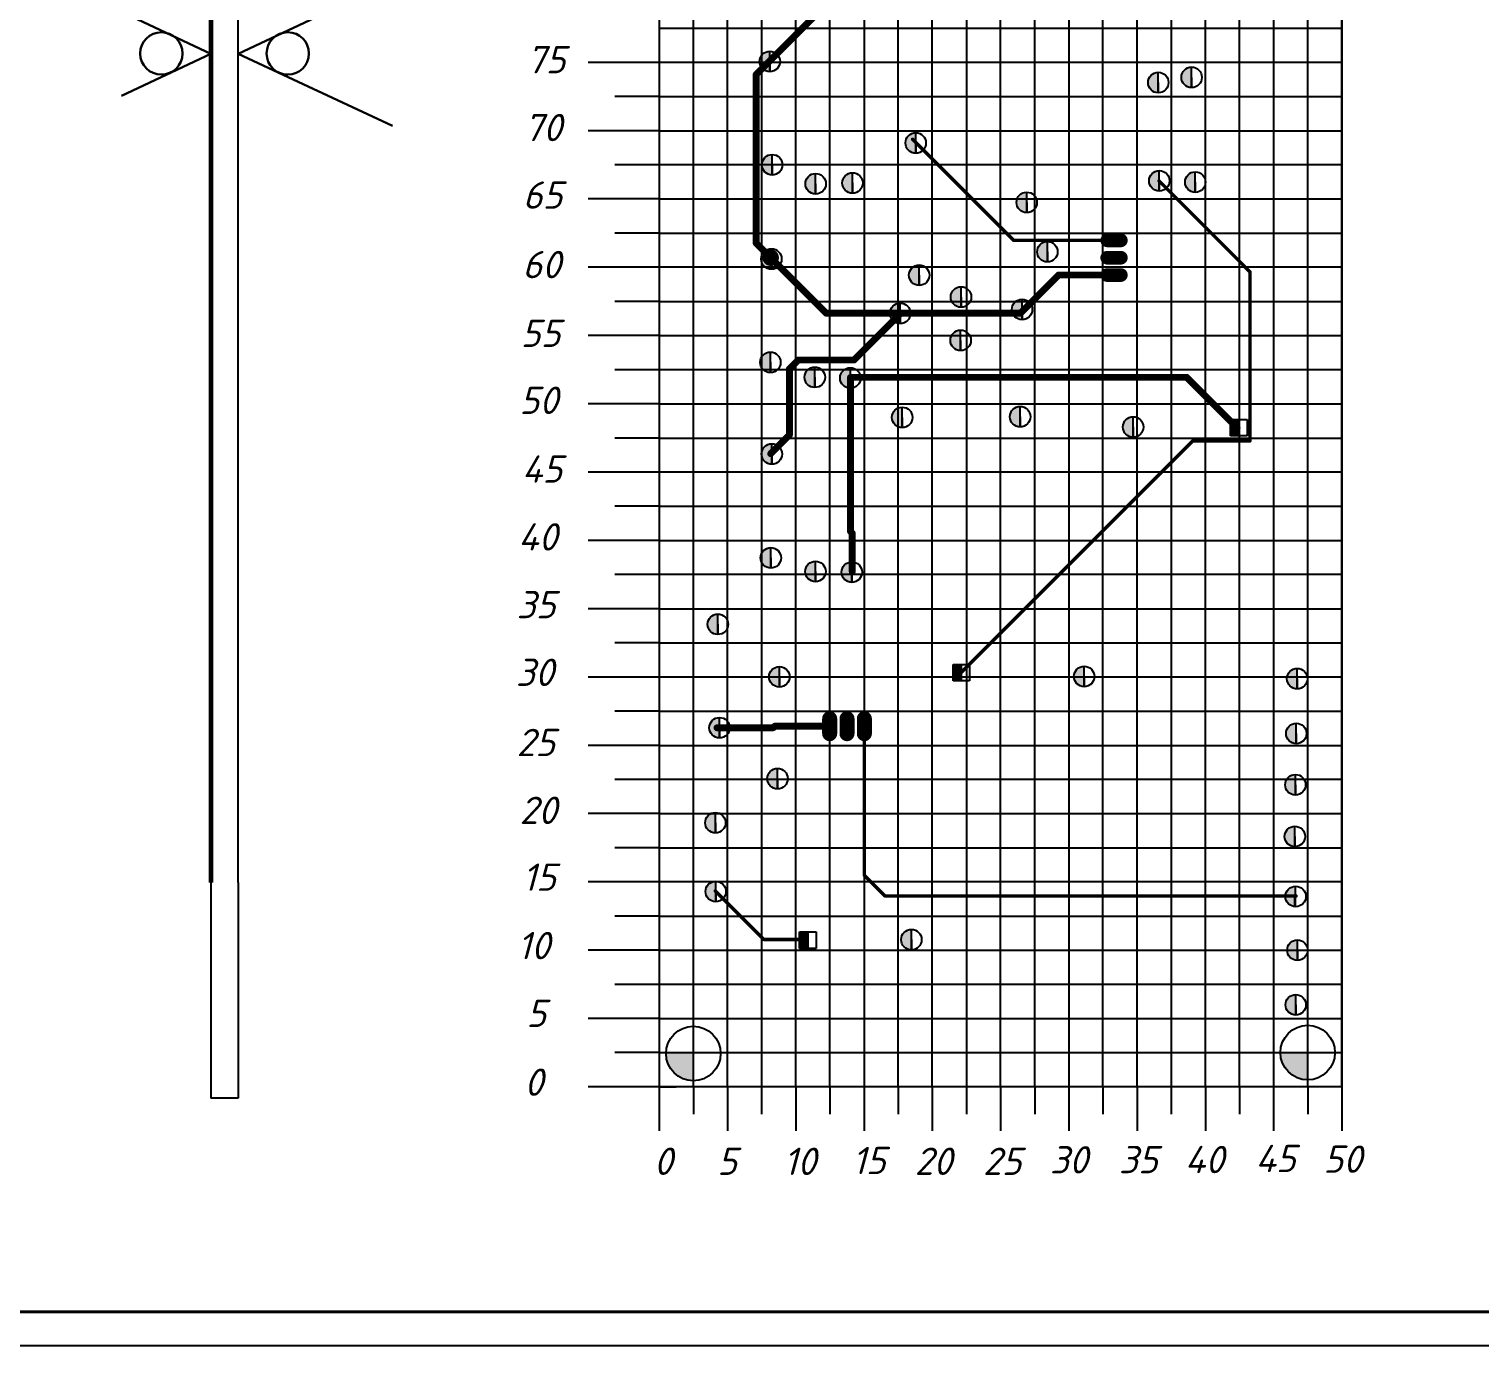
# Model space of a CAD drawing. Header units: millimetres. Extents: x 40 to 3761, y -469 to 920.
# Drawn here: x 2334.1 to 2546.6, y -13.3 to 179.5 of the extents above; entities that cross this region are included whole.
import ezdxf

# ---------------------------------------------------------------- set-up
doc = ezdxf.new("R2010")
doc.units = ezdxf.units.MM
for name, color, linetype in [('BottomLayer', 5, 'Continuous'), ('KONTUR', 7, 'Continuous'), ('PDF _Текст', 7, 'Continuous'), ('Слой1', 7, 'Continuous')]:
    doc.layers.add(name, color=color, linetype=linetype)
doc.layers.add('Основная', color=7, linetype='Continuous', lineweight=40)
doc.layers.add('Толстые', color=7, linetype='Continuous', lineweight=30)
doc.styles.add('PDF ISOCPEUR Italic', font='isocpeui.ttf')

# ---------------------------------------------------------------- blocks, each defined once
blk = doc.blocks.new('*U117')
for p, q in [((-7.5, 3.22), (-7.5, -3.22)), ((-2.5, 3.22), (-2.5, -0.78)), ((2.5, 3.22), (2.5, -3.22)), ((7.5, 3.22), (7.5, -0.78))]:
    blk.add_line(p, q)
blk = doc.blocks.new('*U118')
at = {"color": 0, "linetype": 'ByBlock', "lineweight": -2, "transparency": 16777216}
for p in [(0, 0), (20, 0), (40, 0), (60, 0), (80, 0)]:
    blk.add_blockref('*U117', p, dxfattribs=at)
blk = doc.blocks.new('*U119')
blk.add_line((0, 1.97), (0, -1.97))
blk = doc.blocks.new('*U120')
at = {"color": 0, "linetype": 'ByBlock', "lineweight": -2, "transparency": 16777216}
for p in [(100, 0), (110, 0), (120, 0), (130, 0), (140, 0), (150, 0), (160, 0), (170, 0), (180, 0), (190, 0), (200, 0), (210, 0), (220, 0), (230, 0), (240, 0), (250, 0)]:
    blk.add_blockref('*U119', p, dxfattribs=at)
blk = doc.blocks.new('*U121')
blk.add_line((3.25, 0), (-3.25, 0))
blk = doc.blocks.new('*U122')
at = {"color": 0, "linetype": 'ByBlock', "lineweight": -2, "transparency": 16777216}
for p in [(0, -100), (0, -105), (0, -110), (0, -115), (0, -120), (0, -125), (0, -130), (0, -135), (0, -140), (0, -145), (0, -150), (0, -155), (0, -160), (0, -165), (0, -170), (0, -175), (0, -180), (0, -185), (0, -190), (0, -195), (0, -200), (0, -205), (0, -210), (0, -215), (0, -220), (0, -225), (0, -230), (0, -235), (0, -240), (0, -245), (0, -250)]:
    blk.add_blockref('*U121', p, dxfattribs=at)
blk = doc.blocks.new('*U113')
for p, q in [((-50, 5), (50, 5)), ((-50, 0), (50, 0)), ((50, -5), (-50, -5))]:
    blk.add_line(p, q)
blk = doc.blocks.new('*U114')
at = {"color": 0, "linetype": 'ByBlock', "lineweight": -2, "transparency": 16777216}
for p in [(0, 150), (0, 135), (0, 120), (0, 105), (0, 90), (0, 75), (0, 60), (0, 45), (0, 30), (0, 15), (0, 0)]:
    blk.add_blockref('*U113', p, dxfattribs=at)
blk = doc.blocks.new('*U115')
for p, q in [((0, -152.5), (0, 152.5)), ((5, -152.5), (5, 152.5)), ((-5, 147.5), (-5, -152.5))]:
    blk.add_line(p, q)
blk = doc.blocks.new('*U116')
at = {"color": 0, "linetype": 'ByBlock', "lineweight": -2, "transparency": 16777216}
for p in [(0, 0), (15, 0), (30, 0), (45, 0), (60, 0), (75, 0), (90, 0)]:
    blk.add_blockref('*U115', p, dxfattribs=at)

msp = doc.modelspace()

# ---------------------------------------------------------------- hatches: boundary and pattern name
h = msp.add_hatch(color=256)
h.dxf.hatch_style = 1
h.paths.add_polyline_path([(2442.618, 176.235, 0.4142136), (2441.118, 174.735, 0.4142136), (2442.618, 173.235), (2442.618, 174.735)])
h = msp.add_hatch(color=256)
h.dxf.hatch_style = 1
h.paths.add_polyline_path([(2499.523, 173.144, 0.4142136), (2498.023, 171.644, 0.4142136), (2499.523, 170.144), (2499.523, 171.644)])
h = msp.add_hatch(color=256)
h.dxf.hatch_style = 1
h.paths.add_polyline_path([(2504.407, 173.909, 0.4142136), (2502.907, 172.409, 0.4142136), (2504.407, 170.909), (2504.407, 172.409)])
h = msp.add_hatch(color=256)
h.dxf.hatch_style = 1
h.paths.add_polyline_path([(2463.994, 164.301, 0.4142136), (2462.494, 162.801, 0.4142136), (2463.994, 161.301), (2463.994, 162.801)])
h = msp.add_hatch(color=256)
h.dxf.hatch_style = 1
h.paths.add_polyline_path([(2442.962, 161.109, 0.4142136), (2441.462, 159.609, 0.4142136), (2442.962, 158.109), (2442.962, 159.609)])
h = msp.add_hatch(color=256)
h.dxf.hatch_style = 1
h.paths.add_polyline_path([(2449.328, 158.327, 0.4142136), (2447.828, 156.827, 0.4142136), (2449.328, 155.327), (2449.328, 156.827)])
h = msp.add_hatch(color=256)
h.dxf.hatch_style = 1
h.paths.add_polyline_path([(2454.728, 158.44, 0.4142136), (2453.228, 156.94, 0.4142136), (2454.728, 155.44), (2454.728, 156.94)])
h = msp.add_hatch(color=256)
h.dxf.hatch_style = 1
h.paths.add_polyline_path([(2499.67, 158.749, 0.4142136), (2498.17, 157.249, 0.4142136), (2499.67, 155.749), (2499.67, 157.249)])
h = msp.add_hatch(color=256)
h.dxf.hatch_style = 1
h.paths.add_polyline_path([(2504.946, 158.57, 0.4142136), (2503.446, 157.07, 0.4142136), (2504.946, 155.57), (2504.946, 157.07)])
h = msp.add_hatch(color=256)
h.dxf.hatch_style = 1
h.paths.add_polyline_path([(2480.249, 155.602, 0.4142136), (2478.749, 154.102, 0.4142136), (2480.249, 152.602), (2480.249, 154.102)])
h = msp.add_hatch(color=256)
h.dxf.hatch_style = 1
h.paths.add_polyline_path([(2442.849, 147.313, 0.4142136), (2441.349, 145.813, 0.4142136), (2442.849, 144.313), (2442.849, 145.813)])
h = msp.add_hatch(color=256)
h.dxf.hatch_style = 1
h.paths.add_polyline_path([(2483.278, 148.372, 0.4142136), (2481.778, 146.872, 0.4142136), (2483.278, 145.372), (2483.278, 146.872)])
h = msp.add_hatch(color=256)
h.dxf.hatch_style = 1
h.paths.add_polyline_path([(2464.495, 144.939, 0.4142136), (2462.995, 143.439, 0.4142136), (2464.495, 141.939), (2464.495, 143.439)])
h = msp.add_hatch(color=256)
h.dxf.hatch_style = 1
h.paths.add_polyline_path([(2470.626, 141.745, 0.4142136), (2469.126, 140.245, 0.4142136), (2470.626, 138.745), (2470.626, 140.245)])
h = msp.add_hatch(color=256)
h.dxf.hatch_style = 1
h.paths.add_polyline_path([(2461.717, 139.357, 0.4142136), (2460.217, 137.857, 0.4142136), (2461.717, 136.357), (2461.717, 137.857)])
h = msp.add_hatch(color=256)
h.dxf.hatch_style = 1
h.paths.add_polyline_path([(2479.567, 139.92, 0.4142136), (2478.067, 138.42, 0.4142136), (2479.567, 136.92), (2479.567, 138.42)])
h = msp.add_hatch(color=256)
h.dxf.hatch_style = 1
h.paths.add_polyline_path([(2470.57, 135.399, 0.4142136), (2469.07, 133.899, 0.4142136), (2470.57, 132.399), (2470.57, 133.899)])
h = msp.add_hatch(color=256)
h.dxf.hatch_style = 1
h.paths.add_polyline_path([(2442.698, 132.181, 0.4142136), (2441.198, 130.681, 0.4142136), (2442.698, 129.181), (2442.698, 130.681)])
h = msp.add_hatch(color=256)
h.dxf.hatch_style = 1
h.paths.add_polyline_path([(2449.208, 129.99, 0.4142136), (2447.708, 128.49, 0.4142136), (2449.208, 126.99), (2449.208, 128.49)])
h = msp.add_hatch(color=256)
h.dxf.hatch_style = 1
h.paths.add_polyline_path([(2454.411, 129.883, 0.4142136), (2452.911, 128.383, 0.4142136), (2454.411, 126.883), (2454.411, 128.383)])
h = msp.add_hatch(color=256)
h.dxf.hatch_style = 1
h.paths.add_polyline_path([(2462.01, 124.118, 0.4142136), (2460.51, 122.618, 0.4142136), (2462.01, 121.118), (2462.01, 122.618)])
h = msp.add_hatch(color=256)
h.dxf.hatch_style = 1
h.paths.add_polyline_path([(2479.284, 124.219, 0.4142136), (2477.784, 122.719, 0.4142136), (2479.284, 121.219), (2479.284, 122.719)])
h = msp.add_hatch(color=256)
h.dxf.hatch_style = 1
h.paths.add_polyline_path([(2495.842, 122.71, 0.4142136), (2494.342, 121.21, 0.4142136), (2495.842, 119.71), (2495.842, 121.21)])
h = msp.add_hatch(color=256)
h.dxf.hatch_style = 1
h.paths.add_polyline_path([(2511.313, 122.321), (2510.125, 122.321), (2510.125, 119.921), (2511.313, 119.921)])
h = msp.add_hatch(color=256)
h.dxf.hatch_style = 1
h.paths.add_polyline_path([(2442.907, 118.755, 0.4142136), (2441.407, 117.255, 0.4142136), (2442.907, 115.755), (2442.907, 117.255)])
h = msp.add_hatch(color=256)
h.dxf.hatch_style = 1
h.paths.add_polyline_path([(2442.758, 103.55, 0.4142136), (2441.258, 102.05, 0.4142136), (2442.758, 100.55), (2442.758, 102.05)])
h = msp.add_hatch(color=256)
h.dxf.hatch_style = 1
h.paths.add_polyline_path([(2449.304, 101.558, 0.4142136), (2447.804, 100.058, 0.4142136), (2449.304, 98.558), (2449.304, 100.058)])
h = msp.add_hatch(color=256)
h.dxf.hatch_style = 1
h.paths.add_polyline_path([(2454.621, 101.459, 0.4142136), (2453.121, 99.959, 0.4142136), (2454.621, 98.459), (2454.621, 99.959)])
h = msp.add_hatch(color=256)
h.dxf.hatch_style = 1
h.paths.add_polyline_path([(2435.004, 93.823, 0.4142136), (2433.504, 92.323, 0.4142136), (2435.004, 90.823), (2435.004, 92.323)])
h = msp.add_hatch(color=256)
h.dxf.hatch_style = 1
h.paths.add_polyline_path([(2444.013, 86.128, 0.4142136), (2442.513, 84.628, 0.4142136), (2444.013, 83.128), (2444.013, 84.628)])
h = msp.add_hatch(color=256)
h.dxf.hatch_style = 1
h.paths.add_polyline_path([(2470.669, 86.444), (2469.481, 86.444), (2469.481, 84.044), (2470.669, 84.044)])
h = msp.add_hatch(color=256)
h.dxf.hatch_style = 1
h.paths.add_polyline_path([(2488.665, 86.18, 0.4142136), (2487.165, 84.68, 0.4142136), (2488.665, 83.18), (2488.665, 84.68)])
h = msp.add_hatch(color=256)
h.dxf.hatch_style = 1
h.paths.add_polyline_path([(2519.87, 85.86, 0.4142136), (2518.37, 84.36, 0.4142136), (2519.87, 82.86), (2519.87, 84.36)])
h = msp.add_hatch(color=256)
h.dxf.hatch_style = 1
h.paths.add_polyline_path([(2435.248, 78.675, 0.4142136), (2433.748, 77.175, 0.4142136), (2435.248, 75.675), (2435.248, 77.175)])
h = msp.add_hatch(color=256)
h.dxf.hatch_style = 1
h.paths.add_polyline_path([(2519.738, 77.834, 0.4142136), (2518.238, 76.334, 0.4142136), (2519.738, 74.834), (2519.738, 76.334)])
h = msp.add_hatch(color=256)
h.dxf.hatch_style = 1
h.paths.add_polyline_path([(2443.746, 71.216, 0.4142136), (2442.246, 69.716, 0.4142136), (2443.746, 68.216), (2443.746, 69.716)])
h = msp.add_hatch(color=256)
h.dxf.hatch_style = 1
h.paths.add_polyline_path([(2519.605, 70.325, 0.4142136), (2518.105, 68.825, 0.4142136), (2519.605, 67.325), (2519.605, 68.825)])
h = msp.add_hatch(color=256)
h.dxf.hatch_style = 1
h.paths.add_polyline_path([(2434.644, 64.764, 0.4142136), (2433.144, 63.264, 0.4142136), (2434.644, 61.764), (2434.644, 63.264)])
h = msp.add_hatch(color=256)
h.dxf.hatch_style = 1
h.paths.add_polyline_path([(2519.533, 62.757, 0.4142136), (2518.033, 61.257, 0.4142136), (2519.533, 59.757), (2519.533, 61.257)])
h = msp.add_hatch(color=256)
h.dxf.hatch_style = 1
h.paths.add_polyline_path([(2434.688, 54.696, 0.4142136), (2433.188, 53.196, 0.4142136), (2434.688, 51.696), (2434.688, 53.196)])
h = msp.add_hatch(color=256)
h.dxf.hatch_style = 1
h.paths.add_polyline_path([(2519.648, 53.97, 0.4142136), (2518.148, 52.47, 0.4142136), (2519.648, 50.97), (2519.648, 52.47)])
h = msp.add_hatch(color=256)
h.dxf.hatch_style = 1
h.paths.add_polyline_path([(2448.172, 47.266), (2446.985, 47.266), (2446.985, 44.866), (2448.172, 44.866)])
h = msp.add_hatch(color=256)
h.dxf.hatch_style = 1
h.paths.add_polyline_path([(2463.358, 47.646, 0.4142136), (2461.858, 46.146, 0.4142136), (2463.358, 44.646), (2463.358, 46.146)])
h = msp.add_hatch(color=256)
h.dxf.hatch_style = 1
h.paths.add_polyline_path([(2519.901, 46.113, 0.4142136), (2518.401, 44.613, 0.4142136), (2519.901, 43.113), (2519.901, 44.613)])
h = msp.add_hatch(color=256)
h.dxf.hatch_style = 1
h.paths.add_polyline_path([(2519.661, 38.103, 0.4142136), (2518.161, 36.603, 0.4142136), (2519.661, 35.103), (2519.661, 36.603)])
at = {"layer": 'BottomLayer'}
h = msp.add_hatch(color=256, dxfattribs=at)
h.dxf.hatch_style = 1
edge = h.paths.add_edge_path()
edge.add_line((2431.41, 29.469), (2427.41, 29.469))
edge.add_arc((2431.436, 29.496), 4.027, 180.37805, 269.62195)
edge.add_line((2431.41, 25.469), (2431.41, 29.469))
h = msp.add_hatch(color=256, dxfattribs=at)
h.dxf.hatch_style = 1
edge = h.paths.add_edge_path()
edge.add_line((2521.406, 29.602), (2517.406, 29.602))
edge.add_arc((2521.433, 29.628), 4.027, 180.37805, 269.62195)
edge.add_line((2521.406, 25.602), (2521.406, 29.602))

# ---------------------------------------------------------------- linework, layer by layer
for p, q in [((2526.416, 324.598), (2526.416, 24.598)), ((2364.742, 54.492), (2364.742, 304.271)), ((2360.742, 54.492), (2360.742, 22.957)), ((2364.742, 54.492), (2364.742, 22.957)), ((2426.416, 24.598), (2428.916, 24.598)), ((2526.416, 24.598), (2526.416, 18.16)), ((2364.742, 22.957), (2360.742, 22.957))]:
    msp.add_line(p, q)
at = {"lineweight": 60}
msp.add_line((2360.742, 304.271), (2360.742, 54.492), dxfattribs=at)
at = {"layer": 'BottomLayer'}
for points, const_width in [([(2442.748, 174.954), (2452.146, 184.352)], 1), ([(2440.614, 172.82), (2442.748, 174.954)], 1), ([(2440.614, 148.131), (2440.614, 172.82)], 1), ([(2463.525, 163.346), (2478.333, 148.538)], 0.508), ([(2499.644, 157.24), (2512.953, 143.93)], 0.508), ([(2478.333, 148.538), (2493.04, 148.538)], 0.508), ([(2494.04, 148.538), (2492.04, 148.538)], 2), ([(2440.614, 148.131), (2442.748, 145.998)], 1), ([(2494.04, 145.998), (2492.04, 145.998)], 2), ([(2442.748, 145.998), (2450.876, 137.87)], 1), ([(2479.324, 137.87), (2484.912, 143.458)], 1), ([(2484.912, 143.458), (2493.04, 143.458)], 1), ([(2494.04, 143.458), (2492.04, 143.458)], 2), ([(2512.953, 119.175), (2512.953, 143.93)], 0.508), ([(2450.876, 137.87), (2461.798, 137.87)], 1), ([(2454.94, 131.012), (2461.798, 137.87)], 1), ([(2461.798, 137.87), (2479.324, 137.87)], 1), ([(2445.491, 129.742), (2446.761, 131.012)], 1), ([(2445.491, 120.039), (2445.491, 129.742)], 1), ([(2446.761, 131.012), (2454.94, 131.012)], 1), ([(2454.432, 105.916), (2454.432, 128.472)], 1), ([(2454.432, 128.472), (2503.708, 128.472)], 1), ([(2503.708, 128.472), (2511.074, 121.106)], 1), ([(2442.748, 117.296), (2445.491, 120.039)], 1), ([(2470.434, 85.038), (2504.571, 119.175)], 0.508), ([(2504.571, 119.175), (2512.953, 119.175)], 0.508), ([(2454.432, 105.916), (2454.686, 105.662)], 1), ([(2454.686, 100.024), (2454.686, 105.662)], 1), ([(2451.384, 78.502), (2451.384, 76.302)], 2.2), ([(2453.924, 78.502), (2453.924, 76.302)], 2.2), ([(2456.464, 78.502), (2456.464, 76.302)], 2.2), ([(2434.874, 77.164), (2443.103, 77.164)], 1), ([(2443.103, 77.164), (2443.342, 77.402)], 1), ([(2443.342, 77.402), (2451.384, 77.402)], 1), ([(2456.464, 55.578), (2456.464, 77.402)], 0.508), ([(2456.464, 55.578), (2459.512, 52.53)], 0.508), ([(2434.62, 53.288), (2441.732, 46.176)], 0.508), ([(2459.512, 52.53), (2519.71, 52.53)], 0.508), ([(2441.732, 46.176), (2448.082, 46.176)], 0.508)]:
    msp.add_lwpolyline(points, dxfattribs=dict(at, const_width=const_width))
for points, const_width in [([(2442.498, 174.954, 1), (2442.998, 174.954, 1)], 0.5), ([(2442.498, 174.954, 1), (2442.998, 174.954, 1)], 0.5), ([(2440.364, 172.82, 1), (2440.864, 172.82, 1)], 0.5), ([(2440.364, 172.82, 1), (2440.864, 172.82, 1)], 0.5), ([(2463.398, 163.346, 1), (2463.652, 163.346, 1)], 0.254), ([(2499.517, 157.24, 1), (2499.771, 157.24, 1)], 0.254), ([(2478.206, 148.538, 1), (2478.46, 148.538, 1)], 0.254), ([(2478.206, 148.538, 1), (2478.46, 148.538, 1)], 0.254), ([(2491.54, 148.538, 1), (2492.54, 148.538, 1)], 1), ([(2492.913, 148.538, 1), (2493.167, 148.538, 1)], 0.254), ([(2493.54, 148.538, 1), (2494.54, 148.538, 1)], 1), ([(2440.364, 148.131, 1), (2440.864, 148.131, 1)], 0.5), ([(2440.364, 148.131, 1), (2440.864, 148.131, 1)], 0.5), ([(2442.148, 145.998, 1), (2443.348, 145.998, 1)], 1.2), ([(2491.54, 145.998, 1), (2492.54, 145.998, 1)], 1), ([(2493.54, 145.998, 1), (2494.54, 145.998, 1)], 1), ([(2442.498, 145.998, 1), (2442.998, 145.998, 1)], 0.5), ([(2442.498, 145.998, 1), (2442.998, 145.998, 1)], 0.5), ([(2484.662, 143.458, 1), (2485.162, 143.458, 1)], 0.5), ([(2484.662, 143.458, 1), (2485.162, 143.458, 1)], 0.5), ([(2491.54, 143.458, 1), (2492.54, 143.458, 1)], 1), ([(2492.79, 143.458, 1), (2493.29, 143.458, 1)], 0.5), ([(2493.54, 143.458, 1), (2494.54, 143.458, 1)], 1), ([(2512.826, 143.93, 1), (2513.08, 143.93, 1)], 0.254), ([(2512.826, 143.93, 1), (2513.08, 143.93, 1)], 0.254), ([(2450.626, 137.87, 1), (2451.126, 137.87, 1)], 0.5), ([(2450.626, 137.87, 1), (2451.126, 137.87, 1)], 0.5), ([(2461.548, 137.87, 1), (2462.048, 137.87, 1)], 0.5), ([(2461.548, 137.87, 1), (2462.048, 137.87, 1)], 0.5), ([(2461.548, 137.87, 1), (2462.048, 137.87, 1)], 0.5), ([(2479.074, 137.87, 1), (2479.574, 137.87, 1)], 0.5), ([(2479.074, 137.87, 1), (2479.574, 137.87, 1)], 0.5), ([(2445.241, 129.742, 1), (2445.741, 129.742, 1)], 0.5), ([(2445.241, 129.742, 1), (2445.741, 129.742, 1)], 0.5), ([(2446.511, 131.012, 1), (2447.011, 131.012, 1)], 0.5), ([(2446.511, 131.012, 1), (2447.011, 131.012, 1)], 0.5), ([(2454.69, 131.012, 1), (2455.19, 131.012, 1)], 0.5), ([(2454.69, 131.012, 1), (2455.19, 131.012, 1)], 0.5), ([(2454.182, 128.472, 1), (2454.682, 128.472, 1)], 0.5), ([(2454.182, 128.472, 1), (2454.682, 128.472, 1)], 0.5), ([(2503.458, 128.472, 1), (2503.958, 128.472, 1)], 0.5), ([(2503.458, 128.472, 1), (2503.958, 128.472, 1)], 0.5), ([(2510.824, 121.106, 1), (2511.324, 121.106, 1)], 0.5), ([(2445.241, 120.039, 1), (2445.741, 120.039, 1)], 0.5), ([(2445.241, 120.039, 1), (2445.741, 120.039, 1)], 0.5), ([(2504.444, 119.175, 1), (2504.698, 119.175, 1)], 0.254), ([(2504.444, 119.175, 1), (2504.698, 119.175, 1)], 0.254), ([(2512.826, 119.175, 1), (2513.08, 119.175, 1)], 0.254), ([(2512.826, 119.175, 1), (2513.08, 119.175, 1)], 0.254), ([(2442.498, 117.296, 1), (2442.998, 117.296, 1)], 0.5), ([(2454.182, 105.916, 1), (2454.682, 105.916, 1)], 0.5), ([(2454.182, 105.916, 1), (2454.682, 105.916, 1)], 0.5), ([(2454.436, 105.662, 1), (2454.936, 105.662, 1)], 0.5), ([(2454.436, 105.662, 1), (2454.936, 105.662, 1)], 0.5), ([(2454.436, 100.024, 1), (2454.936, 100.024, 1)], 0.5), ([(2450.834, 78.502, 1), (2451.934, 78.502, 1)], 1.1), ([(2453.374, 78.502, 1), (2454.474, 78.502, 1)], 1.1), ([(2455.914, 78.502, 1), (2457.014, 78.502, 1)], 1.1), ([(2434.624, 77.164, 1), (2435.124, 77.164, 1)], 0.5), ([(2442.853, 77.164, 1), (2443.353, 77.164, 1)], 0.5), ([(2442.853, 77.164, 1), (2443.353, 77.164, 1)], 0.5), ([(2443.092, 77.402, 1), (2443.592, 77.402, 1)], 0.5), ([(2443.092, 77.402, 1), (2443.592, 77.402, 1)], 0.5), ([(2450.834, 76.302, 1), (2451.934, 76.302, 1)], 1.1), ([(2451.134, 77.402, 1), (2451.634, 77.402, 1)], 0.5), ([(2453.374, 76.302, 1), (2454.474, 76.302, 1)], 1.1), ([(2455.914, 76.302, 1), (2457.014, 76.302, 1)], 1.1), ([(2456.337, 77.402, 1), (2456.591, 77.402, 1)], 0.254), ([(2456.337, 55.578, 1), (2456.591, 55.578, 1)], 0.254), ([(2456.337, 55.578, 1), (2456.591, 55.578, 1)], 0.254), ([(2434.493, 53.288, 1), (2434.747, 53.288, 1)], 0.254), ([(2459.385, 52.53, 1), (2459.639, 52.53, 1)], 0.254), ([(2459.385, 52.53, 1), (2459.639, 52.53, 1)], 0.254), ([(2519.583, 52.53, 1), (2519.837, 52.53, 1)], 0.254), ([(2441.605, 46.176, 1), (2441.859, 46.176, 1)], 0.254), ([(2441.605, 46.176, 1), (2441.859, 46.176, 1)], 0.254)]:
    msp.add_lwpolyline(points, format="xyb", close=True, dxfattribs=dict(at, const_width=const_width))
for centre in [(2431.41, 29.469), (2521.406, 29.602)]:
    msp.add_circle(centre, 4, dxfattribs=at)
at = {"layer": 'KONTUR'}
msp.add_line((2737.563, -13.35), (2140.563, -13.35), dxfattribs=at)
at = {"layer": 'Основная'}
msp.add_line((2732.563, -8.35), (2148.563, -8.35), dxfattribs=at)
at = {"layer": 'Слой1'}
for p, q in [((2442.618, 173.235), (2442.618, 176.235)), ((2442.618, 174.735), (2442.618, 173.235)), ((2499.523, 170.144), (2499.523, 173.144)), ((2504.407, 170.909), (2504.407, 173.909)), ((2504.407, 172.409), (2504.407, 170.909)), ((2499.523, 171.644), (2499.523, 170.144)), ((2463.994, 161.301), (2463.994, 164.301)), ((2463.994, 162.801), (2463.994, 161.301)), ((2442.962, 158.109), (2442.962, 161.109)), ((2442.962, 159.609), (2442.962, 158.109)), ((2449.328, 155.327), (2449.328, 158.327)), ((2454.728, 155.44), (2454.728, 158.44)), ((2499.67, 155.749), (2499.67, 158.749)), ((2504.946, 155.57), (2504.946, 158.57)), ((2449.328, 156.827), (2449.328, 155.327)), ((2454.728, 156.94), (2454.728, 155.44)), ((2480.249, 152.602), (2480.249, 155.602)), ((2499.67, 157.249), (2499.67, 155.749)), ((2504.946, 157.07), (2504.946, 155.57)), ((2480.249, 154.102), (2480.249, 152.602)), ((2442.849, 144.313), (2442.849, 147.313)), ((2483.278, 145.372), (2483.278, 148.372)), ((2483.278, 146.872), (2483.278, 145.372)), ((2442.849, 145.813), (2442.849, 144.313)), ((2464.495, 141.939), (2464.495, 144.939)), ((2464.495, 143.439), (2464.495, 141.939)), ((2470.626, 138.745), (2470.626, 141.745)), ((2461.717, 136.357), (2461.717, 139.357)), ((2470.626, 140.245), (2470.626, 138.745)), ((2479.567, 136.92), (2479.567, 139.92)), ((2479.567, 138.42), (2479.567, 136.92)), ((2461.717, 137.857), (2461.717, 136.357)), ((2470.57, 132.399), (2470.57, 135.399)), ((2442.698, 129.181), (2442.698, 132.181)), ((2470.57, 133.899), (2470.57, 132.399)), ((2442.698, 130.681), (2442.698, 129.181)), ((2449.208, 126.99), (2449.208, 129.99)), ((2454.411, 126.883), (2454.411, 129.883)), ((2449.208, 128.49), (2449.208, 126.99)), ((2454.411, 128.383), (2454.411, 126.883)), ((2462.01, 121.118), (2462.01, 124.118)), ((2479.284, 121.219), (2479.284, 124.219)), ((2462.01, 122.618), (2462.01, 121.118)), ((2479.284, 122.719), (2479.284, 121.219)), ((2495.842, 119.71), (2495.842, 122.71)), ((2495.842, 121.21), (2495.842, 119.71)), ((2510.125, 119.921), (2510.125, 122.321)), ((2510.125, 122.321), (2512.525, 122.321)), ((2511.313, 122.321), (2511.313, 119.921)), ((2512.525, 122.321), (2512.525, 119.921)), ((2512.525, 119.921), (2510.125, 119.921)), ((2442.907, 115.755), (2442.907, 118.755)), ((2442.907, 117.255), (2442.907, 115.755)), ((2442.758, 100.55), (2442.758, 103.55)), ((2442.758, 102.05), (2442.758, 100.55)), ((2449.304, 98.558), (2449.304, 101.558)), ((2449.304, 100.058), (2449.304, 98.558)), ((2454.621, 98.459), (2454.621, 101.459)), ((2454.621, 99.959), (2454.621, 98.459)), ((2435.004, 90.823), (2435.004, 93.823)), ((2435.004, 92.323), (2435.004, 90.823)), ((2444.013, 83.128), (2444.013, 86.128)), ((2469.481, 84.044), (2469.481, 86.444)), ((2469.481, 86.444), (2471.881, 86.444)), ((2470.669, 86.444), (2470.669, 84.044)), ((2471.881, 86.444), (2471.881, 84.044)), ((2488.665, 83.18), (2488.665, 86.18)), ((2519.87, 82.86), (2519.87, 85.86)), ((2444.013, 84.628), (2444.013, 83.128)), ((2471.881, 84.044), (2469.481, 84.044)), ((2488.665, 84.68), (2488.665, 83.18)), ((2519.87, 84.36), (2519.87, 82.86)), ((2435.248, 75.675), (2435.248, 78.675)), ((2435.248, 77.175), (2435.248, 75.675)), ((2519.738, 74.834), (2519.738, 77.834)), ((2519.738, 76.334), (2519.738, 74.834)), ((2443.746, 68.216), (2443.746, 71.216)), ((2519.605, 67.325), (2519.605, 70.325)), ((2443.746, 69.716), (2443.746, 68.216)), ((2519.605, 68.825), (2519.605, 67.325)), ((2434.644, 61.764), (2434.644, 64.764)), ((2434.644, 63.264), (2434.644, 61.764)), ((2519.533, 59.757), (2519.533, 62.757)), ((2519.533, 61.257), (2519.533, 59.757)), ((2434.688, 51.696), (2434.688, 54.696)), ((2434.688, 53.196), (2434.688, 51.696)), ((2519.648, 50.97), (2519.648, 53.97)), ((2519.481, 52.498), (2519.481, 50.998)), ((2446.985, 44.866), (2446.985, 47.266)), ((2446.985, 47.266), (2449.385, 47.266)), ((2448.172, 47.266), (2448.172, 44.866)), ((2449.385, 47.266), (2449.385, 44.866)), ((2463.358, 44.646), (2463.358, 47.646)), ((2449.385, 44.866), (2446.985, 44.866)), ((2463.358, 46.146), (2463.358, 44.646)), ((2519.901, 43.113), (2519.901, 46.113)), ((2519.901, 44.613), (2519.901, 43.113)), ((2519.661, 35.103), (2519.661, 38.103)), ((2519.661, 36.603), (2519.661, 35.103))]:
    msp.add_line(p, q, dxfattribs=at)
for centre in [(2442.618, 174.735), (2499.523, 171.644), (2504.407, 172.409), (2463.994, 162.801), (2442.962, 159.609), (2449.328, 156.827), (2454.728, 156.94), (2499.67, 157.249), (2504.946, 157.07), (2480.249, 154.102), (2442.849, 145.813), (2483.278, 146.872), (2464.495, 143.439), (2470.626, 140.245), (2461.717, 137.857), (2479.567, 138.42), (2470.57, 133.899), (2442.698, 130.681), (2449.208, 128.49), (2454.411, 128.383), (2462.01, 122.618), (2479.284, 122.719), (2495.842, 121.21), (2442.907, 117.255), (2442.758, 102.05), (2449.304, 100.058), (2454.621, 99.959), (2435.004, 92.323), (2444.013, 84.628), (2488.665, 84.68), (2519.87, 84.36), (2435.248, 77.175), (2519.738, 76.334), (2443.746, 69.716), (2519.605, 68.825), (2434.644, 63.264), (2519.533, 61.257), (2434.688, 53.196), (2519.648, 52.47), (2463.358, 46.146), (2519.901, 44.613), (2519.661, 36.603)]:
    msp.add_circle(centre, 1.5, dxfattribs=at)
at = {"layer": 'Толстые', "color": 0}
for p, q in [((2360.742, 175.831), (2338.154, 186.514)), ((2364.742, 175.831), (2376.884, 181.574)), ((2347.624, 169.725), (2360.742, 175.831)), ((2387.33, 165.316), (2364.742, 175.831))]:
    msp.add_line(p, q, dxfattribs=at)
for centre in [(2353.483, 175.906), (2372.001, 175.906)]:
    msp.add_circle(centre, 3.102, dxfattribs=at)

# ---------------------------------------------------------------- block references
for name, p in [('*U116', (2431.416, 177.098)), ('*U114', (2476.416, 29.598)), ('*U122', (2423.168, 274.598)), ('*U118', (2433.916, 21.379))]:
    msp.add_blockref(name, p)
at = {"rotation": 270}
msp.add_blockref('*U120', (2417.952, 274.598), dxfattribs=at)

# ---------------------------------------------------------------- texts
at = {"layer": 'PDF _Текст', "char_height": 4, "width": 5.41212, "attachment_point": 7, "style": 'PDF ISOCPEUR Italic'}
for s, insert in [('75', (2406.969, 173.004)), ('70', (2406.591, 163.059)), ('65', (2406.416, 153.171)), ('60', (2406.35, 142.992))]:
    msp.add_mtext(s, dxfattribs=dict(at, insert=insert))
at = {"layer": 'PDF _Текст', "char_height": 4, "attachment_point": 7, "style": 'PDF ISOCPEUR Italic'}
for s, insert in [('55', (2406.116, 132.935)), ('50', (2405.925, 123.117)), ('45', (2406.285, 113.053)), ('40', (2405.732, 103.123)), ('35', (2405.508, 93.202)), ('30', (2405.399, 83.288)), ('25', (2405.51, 73.02)), ('20', (2405.94, 63.082)), ('15', (2406.371, 53.295)), ('10', (2405.639, 43.274)), ('5', (2406.936, 33.359)), ('0', (2406.654, 23.275)), ('0', (2425.618, 11.697)), ('5', (2434.897, 11.697)), ('10', (2444.633, 11.683)), ('15', (2454.675, 11.81)), ('20', (2463.834, 11.697)), ('25', (2473.837, 11.687)), ('30', (2483.627, 11.908)), ('35', (2493.734, 11.939)), ('40', (2503.396, 11.949)), ('45', (2513.739, 12.103)), ('50', (2523.699, 12.004))]:
    msp.add_mtext(s, dxfattribs=dict(at, insert=insert))

doc.saveas('drawing.dxf')
